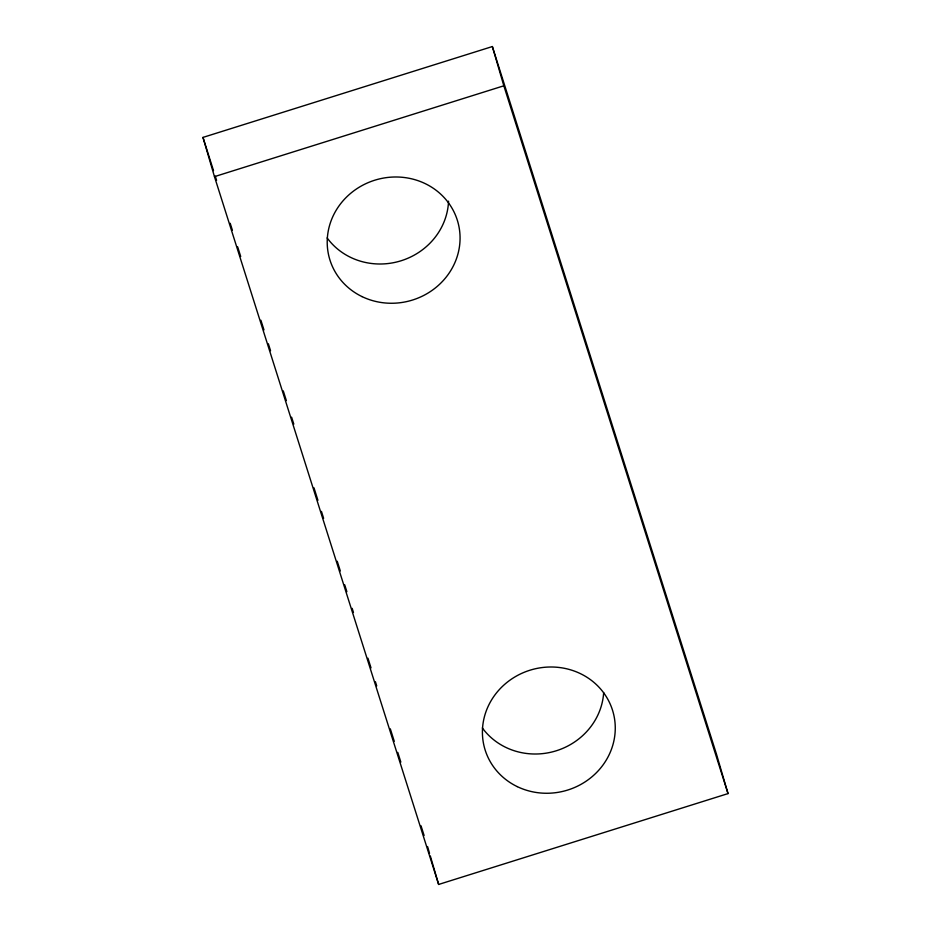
<?xml version="1.0" encoding="UTF-8"?>
<svg xmlns="http://www.w3.org/2000/svg" width="931" height="931" viewBox="0 0 931 931"><rect width="100%" height="100%" fill="white"/><g stroke="black" fill="none" stroke-linecap="round" stroke-linejoin="round"><path stroke-width="1.4" d="M202.981 137.404L492.359 46.55L716.533 754.354L728.019 793.596L438.641 884.45L214.467 176.646L202.981 137.404L213.513 170.641M214.467 176.646L503.834 85.803L492.359 46.55M503.834 85.803L728.019 793.596M215.27 176.18L216.586 180.335M230.19 223.277L232.378 230.201M237.638 246.82L240.71 256.514M260.889 320.229L263.962 329.935M268.349 343.783L270.549 350.708M283.268 390.88L286.341 400.574M291.601 417.193L293.8 424.117M313.98 487.832L317.925 500.296M321.439 511.387L323.627 518.311M337.231 561.242L340.304 570.947M344.691 584.796L346.879 591.72M352.151 608.339L353.466 612.493M367.943 658.205L371.015 667.899M375.402 681.748L376.718 685.903M390.31 728.845L394.267 741.309M397.77 752.399L400.842 762.093M421.021 825.809L424.094 835.503M427.562 846.547L429.54 853.32M430.331 856.031L438.641 884.45M603.672 692.571A66.729 62.819 -16.3 0 1 554.934 751.189A66.729 62.819 -16.3 0 1 482.339 727.937M448.544 201.177A66.729 62.819 -16.3 0 1 400.435 260.971A66.729 62.819 -16.3 0 1 327.142 237.929M362.031 296.605A66.729 62.819 -16.3 0 0 460.042 236.311A66.729 62.819 -16.3 0 0 358.842 187.445A66.729 62.819 -16.3 0 0 362.031 296.605M517.24 786.614A66.729 62.819 -16.3 0 0 615.24 726.331A66.729 62.819 -16.3 0 0 514.04 677.454A66.729 62.819 -16.3 0 0 517.24 786.614"/></g></svg>
